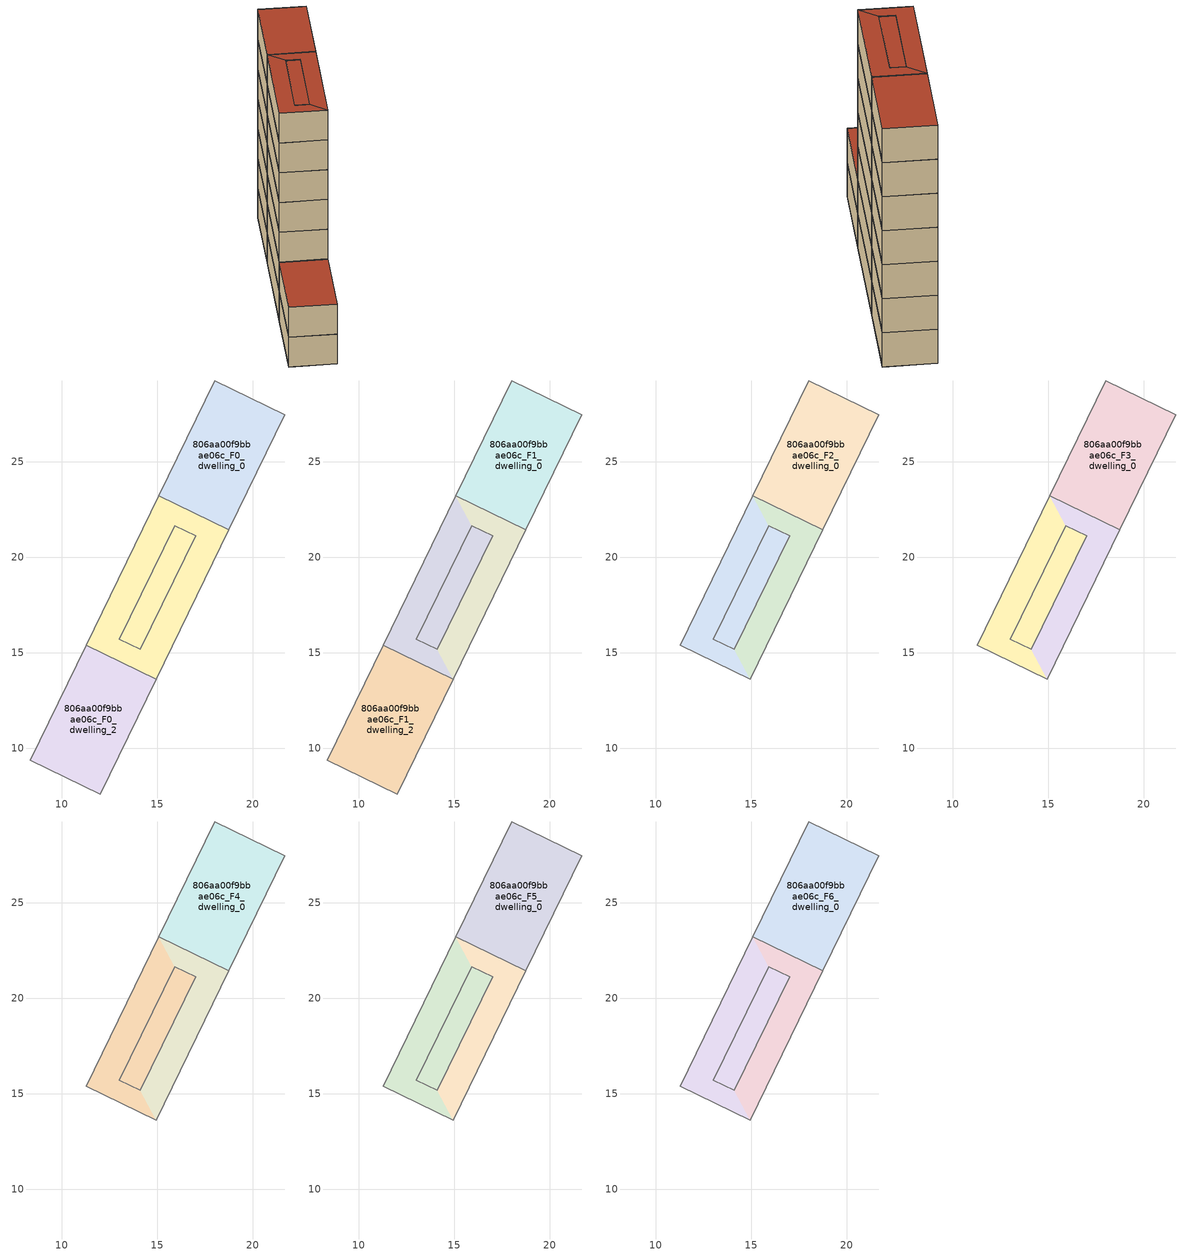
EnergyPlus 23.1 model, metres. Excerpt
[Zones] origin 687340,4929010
806aa00f9bbae06c_F0_dwelling_0
 floor ground (EU_floor_Construction): 18.73,21.42 21.66,27.44 18.01,29.22 15.08,23.2 z0
 wall adiabatic (EU_wall_Construction): 21.66,27.44 18.73,21.42 15.08,23.2 18.01,29.22 21.66,27.44 z0:3
806aa00f9bbae06c_F0_dwelling_1
 floor ground (EU_floor_Construction): 14.93,13.62 18.73,21.42 15.08,23.2 15.91,21.65 17,21.12 14.1,15.16 z0; 14.1,15.16 17,21.12 15.91,21.65 13.01,15.7 z0; 14.93,13.62 14.1,15.16 13.01,15.7 15.91,21.65 15.08,23.2 11.28,15.39 z0
 wall adiabatic (EU_wall_Construction): 11.28,15.39 15.08,23.2 18.73,21.42 14.93,13.62 z0:3
 wall to 806aa00f9bbae06c_F0_dwelling_2 (EU_wall_Construction): 14.93,13.62 11.28,15.39 z0:3
806aa00f9bbae06c_F0_dwelling_2
 floor ground (EU_floor_Construction): 12,7.59 14.93,13.62 11.28,15.39 8.35,9.37 z0
 wall adiabatic (EU_wall_Construction): 14.93,13.62 12,7.59 8.35,9.37 11.28,15.39 z0:3
806aa00f9bbae06c_F0_circulation
 floor ground (EU_floor_Construction): 14.93,13.62 18.73,21.42 15.08,23.2 15.91,21.65 17,21.12 14.1,15.16 z0; 14.1,15.16 17,21.12 15.91,21.65 13.01,15.7 z0; 14.93,13.62 14.1,15.16 13.01,15.7 15.91,21.65 15.08,23.2 11.28,15.39 z0
 wall adiabatic (EU_wall_Construction): 15.91,21.65 17,21.12 14.1,15.16 13.01,15.7 15.91,21.65 z0:3
806aa00f9bbae06c_F1_dwelling_0
 floor to 806aa00f9bbae06c_F0_dwelling_0 (EU_floor_Construction): 18.73,21.42 21.66,27.44 18.01,29.22 15.08,23.2 z3
 wall adiabatic (EU_wall_Construction): 21.66,27.44 18.73,21.42 15.08,23.2 18.01,29.22 21.66,27.44 z3:6
806aa00f9bbae06c_F1_dwelling_1
 floor outside (EU_floor_Construction): 14.93,13.62 18.73,21.42 15.08,23.2 15.91,21.65 17,21.12 14.1,15.16 z3; 14.93,13.62 14.1,15.16 13.01,15.7 15.91,21.65 15.08,23.2 11.28,15.39 z3; 14.1,15.16 17,21.12 15.91,21.65 13.01,15.7 z3
 wall adiabatic (EU_wall_Construction): 11.28,15.39 15.08,23.2 18.73,21.42 14.93,13.62 z3:6
 wall to 806aa00f9bbae06c_F1_dwelling_2 (EU_wall_Construction): 14.93,13.62 11.28,15.39 z3:6
806aa00f9bbae06c_F1_dwelling_2
 floor to 806aa00f9bbae06c_F0_dwelling_2 (EU_floor_Construction): 12,7.59 14.93,13.62 11.28,15.39 8.35,9.37 z3
 wall adiabatic (EU_wall_Construction): 14.93,13.62 12,7.59 8.35,9.37 11.28,15.39 z3:6
 roof outside (EU_roof_Construction): 14.93,13.62 12,7.59 8.35,9.37 11.28,15.39 z6
806aa00f9bbae06c_F1_circulation
 floor to 806aa00f9bbae06c_F0_circulation (EU_floor_Construction): 14.93,13.62 18.73,21.42 15.08,23.2 15.91,21.65 17,21.12 14.1,15.16 z3; 14.1,15.16 17,21.12 15.91,21.65 13.01,15.7 z3; 14.93,13.62 14.1,15.16 13.01,15.7 15.91,21.65 15.08,23.2 11.28,15.39 z3
 wall adiabatic (EU_wall_Construction): 15.91,21.65 17,21.12 14.1,15.16 13.01,15.7 15.91,21.65 z3:6
806aa00f9bbae06c_F2_dwelling_0
 floor to 806aa00f9bbae06c_F1_dwelling_0 (EU_floor_Construction): 18.73,21.42 21.66,27.44 18.01,29.22 15.08,23.2 z6
 wall adiabatic (EU_wall_Construction): 21.66,27.44 18.73,21.42 15.08,23.2 18.01,29.22 21.66,27.44 z6:9
806aa00f9bbae06c_F2_dwelling_1
 floor outside (EU_floor_Construction): 14.93,13.62 18.73,21.42 15.08,23.2 15.91,21.65 17,21.12 14.1,15.16 z6; 14.93,13.62 14.1,15.16 13.01,15.7 15.91,21.65 15.08,23.2 11.28,15.39 z6; 14.1,15.16 17,21.12 15.91,21.65 13.01,15.7 z6
 wall adiabatic (EU_wall_Construction): 18.73,21.42 14.93,13.62 11.28,15.39 15.08,23.2 18.73,21.42 z6:9
806aa00f9bbae06c_F2_circulation
 floor to 806aa00f9bbae06c_F1_circulation (EU_floor_Construction): 14.93,13.62 18.73,21.42 15.08,23.2 15.91,21.65 17,21.12 14.1,15.16 z6; 14.1,15.16 17,21.12 15.91,21.65 13.01,15.7 z6; 14.93,13.62 14.1,15.16 13.01,15.7 15.91,21.65 15.08,23.2 11.28,15.39 z6
 wall adiabatic (EU_wall_Construction): 15.91,21.65 17,21.12 14.1,15.16 13.01,15.7 15.91,21.65 z6:9
806aa00f9bbae06c_F3_dwelling_0
 floor to 806aa00f9bbae06c_F2_dwelling_0 (EU_floor_Construction): 18.73,21.42 21.66,27.44 18.01,29.22 15.08,23.2 z9
 wall adiabatic (EU_wall_Construction): 21.66,27.44 18.73,21.42 15.08,23.2 18.01,29.22 21.66,27.44 z9:12
806aa00f9bbae06c_F3_dwelling_1
 floor outside (EU_floor_Construction): 14.93,13.62 18.73,21.42 15.08,23.2 15.91,21.65 17,21.12 14.1,15.16 z9; 14.93,13.62 14.1,15.16 13.01,15.7 15.91,21.65 15.08,23.2 11.28,15.39 z9; 14.1,15.16 17,21.12 15.91,21.65 13.01,15.7 z9
 wall adiabatic (EU_wall_Construction): 18.73,21.42 14.93,13.62 11.28,15.39 15.08,23.2 18.73,21.42 z9:12
806aa00f9bbae06c_F3_circulation
 floor to 806aa00f9bbae06c_F2_circulation (EU_floor_Construction): 14.93,13.62 18.73,21.42 15.08,23.2 15.91,21.65 17,21.12 14.1,15.16 z9; 14.1,15.16 17,21.12 15.91,21.65 13.01,15.7 z9; 14.93,13.62 14.1,15.16 13.01,15.7 15.91,21.65 15.08,23.2 11.28,15.39 z9
 wall adiabatic (EU_wall_Construction): 15.91,21.65 17,21.12 14.1,15.16 13.01,15.7 15.91,21.65 z9:12
806aa00f9bbae06c_F4_dwelling_0
 floor to 806aa00f9bbae06c_F3_dwelling_0 (EU_floor_Construction): 18.73,21.42 21.66,27.44 18.01,29.22 15.08,23.2 z12
 wall adiabatic (EU_wall_Construction): 21.66,27.44 18.73,21.42 15.08,23.2 18.01,29.22 21.66,27.44 z12:15
806aa00f9bbae06c_F4_dwelling_1
 floor outside (EU_floor_Construction): 14.93,13.62 18.73,21.42 15.08,23.2 15.91,21.65 17,21.12 14.1,15.16 z12; 14.93,13.62 14.1,15.16 13.01,15.7 15.91,21.65 15.08,23.2 11.28,15.39 z12; 14.1,15.16 17,21.12 15.91,21.65 13.01,15.7 z12
 wall adiabatic (EU_wall_Construction): 18.73,21.42 14.93,13.62 11.28,15.39 15.08,23.2 18.73,21.42 z12:15
806aa00f9bbae06c_F4_circulation
 floor to 806aa00f9bbae06c_F3_circulation (EU_floor_Construction): 14.93,13.62 18.73,21.42 15.08,23.2 15.91,21.65 17,21.12 14.1,15.16 z12; 14.1,15.16 17,21.12 15.91,21.65 13.01,15.7 z12; 14.93,13.62 14.1,15.16 13.01,15.7 15.91,21.65 15.08,23.2 11.28,15.39 z12
 wall adiabatic (EU_wall_Construction): 15.91,21.65 17,21.12 14.1,15.16 13.01,15.7 15.91,21.65 z12:15
806aa00f9bbae06c_F5_dwelling_0
 floor to 806aa00f9bbae06c_F4_dwelling_0 (EU_floor_Construction): 18.73,21.42 21.66,27.44 18.01,29.22 15.08,23.2 z15
 wall adiabatic (EU_wall_Construction): 21.66,27.44 18.73,21.42 15.08,23.2 18.01,29.22 21.66,27.44 z15:18
806aa00f9bbae06c_F5_dwelling_1
 floor outside (EU_floor_Construction): 14.93,13.62 18.73,21.42 15.08,23.2 15.91,21.65 17,21.12 14.1,15.16 z15; 14.93,13.62 14.1,15.16 13.01,15.7 15.91,21.65 15.08,23.2 11.28,15.39 z15; 14.1,15.16 17,21.12 15.91,21.65 13.01,15.7 z15
 wall adiabatic (EU_wall_Construction): 18.73,21.42 14.93,13.62 11.28,15.39 15.08,23.2 18.73,21.42 z15:18
806aa00f9bbae06c_F5_circulation
 floor to 806aa00f9bbae06c_F4_circulation (EU_floor_Construction): 14.93,13.62 18.73,21.42 15.08,23.2 15.91,21.65 17,21.12 14.1,15.16 z15; 14.1,15.16 17,21.12 15.91,21.65 13.01,15.7 z15; 14.93,13.62 14.1,15.16 13.01,15.7 15.91,21.65 15.08,23.2 11.28,15.39 z15
 wall adiabatic (EU_wall_Construction): 15.91,21.65 17,21.12 14.1,15.16 13.01,15.7 15.91,21.65 z15:18
806aa00f9bbae06c_F6_dwelling_0
 floor to 806aa00f9bbae06c_F5_dwelling_0 (EU_floor_Construction): 18.73,21.42 21.66,27.44 18.01,29.22 15.08,23.2 z18
 wall adiabatic (EU_wall_Construction): 21.66,27.44 18.73,21.42 15.08,23.2 18.01,29.22 21.66,27.44 z18:21
 roof outside (EU_roof_Construction): 21.66,27.44 18.73,21.42 15.08,23.2 18.01,29.22 z21
806aa00f9bbae06c_F6_dwelling_1
 floor outside (EU_floor_Construction): 14.93,13.62 18.73,21.42 15.08,23.2 15.91,21.65 17,21.12 14.1,15.16 z18; 14.93,13.62 14.1,15.16 13.01,15.7 15.91,21.65 15.08,23.2 11.28,15.39 z18; 14.1,15.16 17,21.12 15.91,21.65 13.01,15.7 z18
 wall adiabatic (EU_wall_Construction): 18.73,21.42 14.93,13.62 11.28,15.39 15.08,23.2 18.73,21.42 z18:21
 roof outside (EU_roof_Construction): 17,21.12 14.1,15.16 13.01,15.7 15.91,21.65 z21; 15.08,23.2 15.91,21.65 13.01,15.7 14.1,15.16 14.93,13.62 11.28,15.39 z21; 18.73,21.42 14.93,13.62 14.1,15.16 17,21.12 15.91,21.65 15.08,23.2 z21
806aa00f9bbae06c_F6_circulation
 floor to 806aa00f9bbae06c_F5_circulation (EU_floor_Construction): 14.93,13.62 18.73,21.42 15.08,23.2 15.91,21.65 17,21.12 14.1,15.16 z18; 14.1,15.16 17,21.12 15.91,21.65 13.01,15.7 z18; 14.93,13.62 14.1,15.16 13.01,15.7 15.91,21.65 15.08,23.2 11.28,15.39 z18
 wall adiabatic (EU_wall_Construction): 15.91,21.65 17,21.12 14.1,15.16 13.01,15.7 15.91,21.65 z18:21
 roof outside (EU_roof_Construction): 17,21.12 14.1,15.16 13.01,15.7 15.91,21.65 z21; 15.08,23.2 15.91,21.65 13.01,15.7 14.1,15.16 14.93,13.62 11.28,15.39 z21; 18.73,21.42 14.93,13.62 14.1,15.16 17,21.12 15.91,21.65 15.08,23.2 z21
[Building]
EU S2 Campaign: North Axis=0; Terrain=City; Solar Distribution=FullExterior
[Site:Location]
Bologna: Latitude=44.5; Longitude=11.25; Time Zone=1; Elevation=37
[SizingPeriod:WeatherFileDays]
AnnualSizingPeriod: Begin Month=1; Begin Day of Month=1; End Month=12; End Day of Month=31; Day of Week for Start Day=Monday; Use Weather File Daylight Saving Period=No; Use Weather File Rain and Snow Indicators=No
[MATERIAL]
EU_InternalMass_Material: Roughness=MediumRough; Thickness=0.1; Conductivity=1; Density=1800; Specific Heat=900; Thermal Absorptance=0.9; Solar Absorptance=0.7; Visible Absorptance=0.7
[MATERIAL:NOMASS] Roughness=MediumRough; Thermal Absorptance=0.9; Solar Absorptance=0.7; Visible Absorptance=0.7
Name | Thermal Resistance
EU_wall_NoMass | 0.905828
EU_roof_NoMass | 0.37593
EU_floor_NoMass | 0.67114
[CONSTRUCTION]
EU_wall_Construction: EU_wall_NoMass
EU_roof_Construction: EU_roof_NoMass
EU_floor_Construction: EU_floor_NoMass
EU_InternalMass_Construction: EU_InternalMass_Material
[ZONE] Type=1; Multiplier=1; Ceiling Height=autocalculate; Floor Area=autocalculate; Part of Total Floor Area=Yes
Name | Volume
806aa00f9bbae06c_F0_dwelling_0 | 81.4907
806aa00f9bbae06c_F1_dwelling_0; 806aa00f9bbae06c_F2_dwelling_0; 806aa00f9bbae06c_F3_dwelling_0; 806aa00f9bbae06c_F4_dwelling_0; 806aa00f9bbae06c_F5_dwelling_0; 806aa00f9bbae06c_F6_dwelling_0 | 81.49
806aa00f9bbae06c_F0_dwelling_1; 806aa00f9bbae06c_F0_circulation; 806aa00f9bbae06c_F1_circulation; 806aa00f9bbae06c_F2_circulation; 806aa00f9bbae06c_F3_circulation; 806aa00f9bbae06c_F4_circulation; 806aa00f9bbae06c_F5_circulation; 806aa00f9bbae06c_F6_circulation | 105.68
806aa00f9bbae06c_F1_dwelling_1; 806aa00f9bbae06c_F2_dwelling_1; 806aa00f9bbae06c_F3_dwelling_1; 806aa00f9bbae06c_F4_dwelling_1; 806aa00f9bbae06c_F5_dwelling_1; 806aa00f9bbae06c_F6_dwelling_1 | 105.679
806aa00f9bbae06c_F0_dwelling_2 | 81.509
806aa00f9bbae06c_F1_dwelling_2 | 81.5098
[INTERNALMASS] Construction=EU_InternalMass_Construction
Name | Zone or ZoneList | Surface Area
806aa00f9bbae06c_F0_dwelling_0_EU_InternalMass | 806aa00f9bbae06c_F0_dwelling_0 | 27.1679
806aa00f9bbae06c_F0_dwelling_1_EU_InternalMass | 806aa00f9bbae06c_F0_dwelling_1 | 27.1679
806aa00f9bbae06c_F0_dwelling_2_EU_InternalMass | 806aa00f9bbae06c_F0_dwelling_2 | 27.1679
806aa00f9bbae06c_F1_dwelling_0_EU_InternalMass | 806aa00f9bbae06c_F1_dwelling_0 | 27.1679
806aa00f9bbae06c_F1_dwelling_1_EU_InternalMass | 806aa00f9bbae06c_F1_dwelling_1 | 27.1679
806aa00f9bbae06c_F1_dwelling_2_EU_InternalMass | 806aa00f9bbae06c_F1_dwelling_2 | 27.1679
806aa00f9bbae06c_F2_dwelling_0_EU_InternalMass | 806aa00f9bbae06c_F2_dwelling_0 | 40.7519
806aa00f9bbae06c_F2_dwelling_1_EU_InternalMass | 806aa00f9bbae06c_F2_dwelling_1 | 40.7519
806aa00f9bbae06c_F3_dwelling_0_EU_InternalMass | 806aa00f9bbae06c_F3_dwelling_0 | 40.7519
806aa00f9bbae06c_F3_dwelling_1_EU_InternalMass | 806aa00f9bbae06c_F3_dwelling_1 | 40.7519
806aa00f9bbae06c_F4_dwelling_0_EU_InternalMass | 806aa00f9bbae06c_F4_dwelling_0 | 40.7519
806aa00f9bbae06c_F4_dwelling_1_EU_InternalMass | 806aa00f9bbae06c_F4_dwelling_1 | 40.7519
806aa00f9bbae06c_F5_dwelling_0_EU_InternalMass | 806aa00f9bbae06c_F5_dwelling_0 | 40.7519
806aa00f9bbae06c_F5_dwelling_1_EU_InternalMass | 806aa00f9bbae06c_F5_dwelling_1 | 40.7519
806aa00f9bbae06c_F6_dwelling_0_EU_InternalMass | 806aa00f9bbae06c_F6_dwelling_0 | 40.7519
806aa00f9bbae06c_F6_dwelling_1_EU_InternalMass | 806aa00f9bbae06c_F6_dwelling_1 | 40.7519
[OTHEREQUIPMENT] Fuel Type=Electricity; Design Level Calculation Method=Watts/Area; Power per Zone Floor Area=1; Fraction Latent=0; Fraction Radiant=0; Fraction Lost=0; Carbon Dioxide Generation Rate=0; EndUse Subcategory=EU_Step8_InternalGains
Name | Zone or ZoneList or Space or SpaceList | Schedule
EU_Step8_InternalGain_806aa00f9bbae06c_F0_dwelling_0_f000 | 806aa00f9bbae06c_F0_dwelling_0 | EU_Step8_GainSchedule_806aa00f9bbae06c_F0_dwelling_0_f000
EU_Step8_InternalGain_806aa00f9bbae06c_F0_dwelling_1_f000 | 806aa00f9bbae06c_F0_dwelling_1 | EU_Step8_GainSchedule_806aa00f9bbae06c_F0_dwelling_1_f000
EU_Step8_InternalGain_806aa00f9bbae06c_F0_dwelling_2_f000 | 806aa00f9bbae06c_F0_dwelling_2 | EU_Step8_GainSchedule_806aa00f9bbae06c_F0_dwelling_2_f000
EU_Step8_InternalGain_806aa00f9bbae06c_F1_dwelling_0_f000 | 806aa00f9bbae06c_F1_dwelling_0 | EU_Step8_GainSchedule_806aa00f9bbae06c_F1_dwelling_0_f000
EU_Step8_InternalGain_806aa00f9bbae06c_F1_dwelling_1_f000 | 806aa00f9bbae06c_F1_dwelling_1 | EU_Step8_GainSchedule_806aa00f9bbae06c_F1_dwelling_1_f000
EU_Step8_InternalGain_806aa00f9bbae06c_F1_dwelling_2_f000 | 806aa00f9bbae06c_F1_dwelling_2 | EU_Step8_GainSchedule_806aa00f9bbae06c_F1_dwelling_2_f000
EU_Step8_InternalGain_806aa00f9bbae06c_F2_dwelling_0_f000 | 806aa00f9bbae06c_F2_dwelling_0 | EU_Step8_GainSchedule_806aa00f9bbae06c_F2_dwelling_0_f000
EU_Step8_InternalGain_806aa00f9bbae06c_F2_dwelling_1_f000 | 806aa00f9bbae06c_F2_dwelling_1 | EU_Step8_GainSchedule_806aa00f9bbae06c_F2_dwelling_1_f000
EU_Step8_InternalGain_806aa00f9bbae06c_F3_dwelling_0_f000 | 806aa00f9bbae06c_F3_dwelling_0 | EU_Step8_GainSchedule_806aa00f9bbae06c_F3_dwelling_0_f000
EU_Step8_InternalGain_806aa00f9bbae06c_F3_dwelling_1_f000 | 806aa00f9bbae06c_F3_dwelling_1 | EU_Step8_GainSchedule_806aa00f9bbae06c_F3_dwelling_1_f000
EU_Step8_InternalGain_806aa00f9bbae06c_F4_dwelling_0_f000 | 806aa00f9bbae06c_F4_dwelling_0 | EU_Step8_GainSchedule_806aa00f9bbae06c_F4_dwelling_0_f000
EU_Step8_InternalGain_806aa00f9bbae06c_F4_dwelling_1_f000 | 806aa00f9bbae06c_F4_dwelling_1 | EU_Step8_GainSchedule_806aa00f9bbae06c_F4_dwelling_1_f000
EU_Step8_InternalGain_806aa00f9bbae06c_F5_dwelling_0_f000 | 806aa00f9bbae06c_F5_dwelling_0 | EU_Step8_GainSchedule_806aa00f9bbae06c_F5_dwelling_0_f000
EU_Step8_InternalGain_806aa00f9bbae06c_F5_dwelling_1_f000 | 806aa00f9bbae06c_F5_dwelling_1 | EU_Step8_GainSchedule_806aa00f9bbae06c_F5_dwelling_1_f000
EU_Step8_InternalGain_806aa00f9bbae06c_F6_dwelling_0_f000 | 806aa00f9bbae06c_F6_dwelling_0 | EU_Step8_GainSchedule_806aa00f9bbae06c_F6_dwelling_0_f000
EU_Step8_InternalGain_806aa00f9bbae06c_F6_dwelling_1_f000 | 806aa00f9bbae06c_F6_dwelling_1 | EU_Step8_GainSchedule_806aa00f9bbae06c_F6_dwelling_1_f000
[ZONEINFILTRATION:DESIGNFLOWRATE] Schedule=EU_AlwaysOn; Design Flow Rate Calculation Method=Flow/Area; Flow Rate per Floor Area=0.0005; Constant Term Coefficient=1; Temperature Term Coefficient=0; Velocity Term Coefficient=0; Velocity Squared Term Coefficient=0
Name | Zone or ZoneList or Space or SpaceList
EU_Circulation_Infiltration_806aa00f9bbae06c_F0_circulation | 806aa00f9bbae06c_F0_circulation
EU_Circulation_Infiltration_806aa00f9bbae06c_F1_circulation | 806aa00f9bbae06c_F1_circulation
EU_Circulation_Infiltration_806aa00f9bbae06c_F2_circulation | 806aa00f9bbae06c_F2_circulation
EU_Circulation_Infiltration_806aa00f9bbae06c_F3_circulation | 806aa00f9bbae06c_F3_circulation
EU_Circulation_Infiltration_806aa00f9bbae06c_F4_circulation | 806aa00f9bbae06c_F4_circulation
EU_Circulation_Infiltration_806aa00f9bbae06c_F5_circulation | 806aa00f9bbae06c_F5_circulation
EU_Circulation_Infiltration_806aa00f9bbae06c_F6_circulation | 806aa00f9bbae06c_F6_circulation
[ZONEVENTILATION:DESIGNFLOWRATE] Schedule=EU_AlwaysOn; Design Flow Rate Calculation Method=AirChanges/Hour; Air Changes per Hour=0.73129; Ventilation Type=Natural; Fan Pressure Rise=0; Fan Total Efficiency=1; Constant Term Coefficient=1; Temperature Term Coefficient=0; Velocity Term Coefficient=0; Velocity Squared Term Coefficient=0; Minimum Indoor Temperature=-100; Maximum Indoor Temperature=100; Delta Temperature=-100; Minimum Outdoor Temperature=-100; Maximum Outdoor Temperature=100; Maximum Wind Speed=40
Name | Zone or ZoneList or Space or SpaceList
EU_ConstantAir_806aa00f9bbae06c_F0_dwelling_0 | 806aa00f9bbae06c_F0_dwelling_0
EU_ConstantAir_806aa00f9bbae06c_F0_dwelling_1 | 806aa00f9bbae06c_F0_dwelling_1
EU_ConstantAir_806aa00f9bbae06c_F0_dwelling_2 | 806aa00f9bbae06c_F0_dwelling_2
EU_ConstantAir_806aa00f9bbae06c_F1_dwelling_0 | 806aa00f9bbae06c_F1_dwelling_0
EU_ConstantAir_806aa00f9bbae06c_F1_dwelling_1 | 806aa00f9bbae06c_F1_dwelling_1
EU_ConstantAir_806aa00f9bbae06c_F1_dwelling_2 | 806aa00f9bbae06c_F1_dwelling_2
EU_ConstantAir_806aa00f9bbae06c_F2_dwelling_0 | 806aa00f9bbae06c_F2_dwelling_0
EU_ConstantAir_806aa00f9bbae06c_F2_dwelling_1 | 806aa00f9bbae06c_F2_dwelling_1
EU_ConstantAir_806aa00f9bbae06c_F3_dwelling_0 | 806aa00f9bbae06c_F3_dwelling_0
EU_ConstantAir_806aa00f9bbae06c_F3_dwelling_1 | 806aa00f9bbae06c_F3_dwelling_1
EU_ConstantAir_806aa00f9bbae06c_F4_dwelling_0 | 806aa00f9bbae06c_F4_dwelling_0
EU_ConstantAir_806aa00f9bbae06c_F4_dwelling_1 | 806aa00f9bbae06c_F4_dwelling_1
EU_ConstantAir_806aa00f9bbae06c_F5_dwelling_0 | 806aa00f9bbae06c_F5_dwelling_0
EU_ConstantAir_806aa00f9bbae06c_F5_dwelling_1 | 806aa00f9bbae06c_F5_dwelling_1
EU_ConstantAir_806aa00f9bbae06c_F6_dwelling_0 | 806aa00f9bbae06c_F6_dwelling_0
EU_ConstantAir_806aa00f9bbae06c_F6_dwelling_1 | 806aa00f9bbae06c_F6_dwelling_1
[HVACTEMPLATE:THERMOSTAT] Constant Heating Setpoint=20; Constant Cooling Setpoint=50
EU_HeatOnly_806aa00f9bbae06c_F0_dwelling_0; EU_HeatOnly_806aa00f9bbae06c_F0_dwelling_1; EU_HeatOnly_806aa00f9bbae06c_F0_dwelling_2; EU_HeatOnly_806aa00f9bbae06c_F1_dwelling_0; EU_HeatOnly_806aa00f9bbae06c_F1_dwelling_1; EU_HeatOnly_806aa00f9bbae06c_F1_dwelling_2; EU_HeatOnly_806aa00f9bbae06c_F2_dwelling_0; EU_HeatOnly_806aa00f9bbae06c_F2_dwelling_1; EU_HeatOnly_806aa00f9bbae06c_F3_dwelling_0; EU_HeatOnly_806aa00f9bbae06c_F3_dwelling_1; EU_HeatOnly_806aa00f9bbae06c_F4_dwelling_0; EU_HeatOnly_806aa00f9bbae06c_F4_dwelling_1; EU_HeatOnly_806aa00f9bbae06c_F5_dwelling_0; EU_HeatOnly_806aa00f9bbae06c_F5_dwelling_1; EU_HeatOnly_806aa00f9bbae06c_F6_dwelling_0; EU_HeatOnly_806aa00f9bbae06c_F6_dwelling_1
[HVACTEMPLATE:ZONE:IDEALLOADSAIRSYSTEM] System Availability Schedule=EU_AlwaysOn; Maximum Heating Supply Air Temperature=50; Minimum Cooling Supply Air Temperature=13; Maximum Heating Supply Air Humidity Ratio=0.0156; Minimum Cooling Supply Air Humidity Ratio=0.0077; Heating Limit=NoLimit; Cooling Limit=NoLimit; Heating Availability Schedule=EU_AlwaysOn; Cooling Availability Schedule=EU_CoolingOff; Dehumidification Control Type=ConstantSensibleHeatRatio; Cooling Sensible Heat Ratio=0.7; Dehumidification Setpoint=60; Humidification Control Type=None; Humidification Setpoint=30; Outdoor Air Method=None; Outdoor Air Flow Rate per Person=0.00944; Outdoor Air Flow Rate per Zone Floor Area=0; Outdoor Air Flow Rate per Zone=0; Demand Controlled Ventilation Type=None; Outdoor Air Economizer Type=NoEconomizer; Heat Recovery Type=None; Sensible Heat Recovery Effectiveness=0.7; Latent Heat Recovery Effectiveness=0.65
Name | Template Thermostat
806aa00f9bbae06c_F0_dwelling_0 | EU_HeatOnly_806aa00f9bbae06c_F0_dwelling_0
806aa00f9bbae06c_F0_dwelling_1 | EU_HeatOnly_806aa00f9bbae06c_F0_dwelling_1
806aa00f9bbae06c_F0_dwelling_2 | EU_HeatOnly_806aa00f9bbae06c_F0_dwelling_2
806aa00f9bbae06c_F1_dwelling_0 | EU_HeatOnly_806aa00f9bbae06c_F1_dwelling_0
806aa00f9bbae06c_F1_dwelling_1 | EU_HeatOnly_806aa00f9bbae06c_F1_dwelling_1
806aa00f9bbae06c_F1_dwelling_2 | EU_HeatOnly_806aa00f9bbae06c_F1_dwelling_2
806aa00f9bbae06c_F2_dwelling_0 | EU_HeatOnly_806aa00f9bbae06c_F2_dwelling_0
806aa00f9bbae06c_F2_dwelling_1 | EU_HeatOnly_806aa00f9bbae06c_F2_dwelling_1
806aa00f9bbae06c_F3_dwelling_0 | EU_HeatOnly_806aa00f9bbae06c_F3_dwelling_0
806aa00f9bbae06c_F3_dwelling_1 | EU_HeatOnly_806aa00f9bbae06c_F3_dwelling_1
806aa00f9bbae06c_F4_dwelling_0 | EU_HeatOnly_806aa00f9bbae06c_F4_dwelling_0
806aa00f9bbae06c_F4_dwelling_1 | EU_HeatOnly_806aa00f9bbae06c_F4_dwelling_1
806aa00f9bbae06c_F5_dwelling_0 | EU_HeatOnly_806aa00f9bbae06c_F5_dwelling_0
806aa00f9bbae06c_F5_dwelling_1 | EU_HeatOnly_806aa00f9bbae06c_F5_dwelling_1
806aa00f9bbae06c_F6_dwelling_0 | EU_HeatOnly_806aa00f9bbae06c_F6_dwelling_0
806aa00f9bbae06c_F6_dwelling_1 | EU_HeatOnly_806aa00f9bbae06c_F6_dwelling_1
[SIZING:ZONE] Zone Cooling Design Supply Air Temperature Input Method=SupplyAirTemperature; Zone Cooling Design Supply Air Temperature=13; Zone Heating Design Supply Air Temperature Input Method=SupplyAirTemperature; Zone Heating Design Supply Air Temperature=50; Zone Cooling Design Supply Air Humidity Ratio=0.008; Zone Heating Design Supply Air Humidity Ratio=0.008; Cooling Design Air Flow Method=DesignDay; Cooling Design Air Flow Rate=0; Cooling Minimum Air Flow per Zone Floor Area=0.000762; Cooling Minimum Air Flow=0; Cooling Minimum Air Flow Fraction=0.2; Heating Design Air Flow Method=DesignDay; Heating Design Air Flow Rate=0; Heating Maximum Air Flow per Zone Floor Area=0.002032; Heating Maximum Air Flow=0.141576; Heating Maximum Air Flow Fraction=0.3; Account for Dedicated Outdoor Air System=No; Dedicated Outdoor Air System Control Strategy=NeutralSupplyAir; Dedicated Outdoor Air Low Setpoint Temperature for Design=autosize; Dedicated Outdoor Air High Setpoint Temperature for Design=autosize; Zone Load Sizing Method=Sensible Load Only No Latent Load; Zone Latent Cooling Design Supply Air Humidity Ratio Input Method=HumidityRatioDifference; Zone Cooling Design Supply Air Humidity Ratio Difference=0.005; Zone Latent Heating Design Supply Air Humidity Ratio Input Method=HumidityRatioDifference; Zone Humidification Design Supply Air Humidity Ratio Difference=0.005
806aa00f9bbae06c_F0_dwelling_0; 806aa00f9bbae06c_F0_dwelling_1; 806aa00f9bbae06c_F0_dwelling_2; 806aa00f9bbae06c_F1_dwelling_0; 806aa00f9bbae06c_F1_dwelling_1; 806aa00f9bbae06c_F1_dwelling_2; 806aa00f9bbae06c_F2_dwelling_0; 806aa00f9bbae06c_F2_dwelling_1; 806aa00f9bbae06c_F3_dwelling_0; 806aa00f9bbae06c_F3_dwelling_1; 806aa00f9bbae06c_F4_dwelling_0; 806aa00f9bbae06c_F4_dwelling_1; 806aa00f9bbae06c_F5_dwelling_0; 806aa00f9bbae06c_F5_dwelling_1; 806aa00f9bbae06c_F6_dwelling_0; 806aa00f9bbae06c_F6_dwelling_1
[SCHEDULE:CONSTANT]
Name | Hourly Value
EU_AlwaysOn | 1
EU_CoolingOff | 0
[SCHEDULE:FILE] Column Number=1; Rows to Skip at Top=0; Number of Hours of Data=8760; Column Separator=Comma; Interpolate to Timestep=No; Minutes per Item=60; Adjust Schedule for Daylight Savings=Yes
Name | File
EU_Step8_GainSchedule_806aa00f9bbae06c_F0_dwelling_0_f000 | ../../schedules/806aa00f9bbae06c/806aa00f9bbae06c_F0_dwelling_0_f000_gain.csv
EU_Step8_GainSchedule_806aa00f9bbae06c_F0_dwelling_1_f000 | ../../schedules/806aa00f9bbae06c/806aa00f9bbae06c_F0_dwelling_1_f000_gain.csv
EU_Step8_GainSchedule_806aa00f9bbae06c_F0_dwelling_2_f000 | ../../schedules/806aa00f9bbae06c/806aa00f9bbae06c_F0_dwelling_2_f000_gain.csv
EU_Step8_GainSchedule_806aa00f9bbae06c_F1_dwelling_0_f000 | ../../schedules/806aa00f9bbae06c/806aa00f9bbae06c_F1_dwelling_0_f000_gain.csv
EU_Step8_GainSchedule_806aa00f9bbae06c_F1_dwelling_1_f000 | ../../schedules/806aa00f9bbae06c/806aa00f9bbae06c_F1_dwelling_1_f000_gain.csv
EU_Step8_GainSchedule_806aa00f9bbae06c_F1_dwelling_2_f000 | ../../schedules/806aa00f9bbae06c/806aa00f9bbae06c_F1_dwelling_2_f000_gain.csv
EU_Step8_GainSchedule_806aa00f9bbae06c_F2_dwelling_0_f000 | ../../schedules/806aa00f9bbae06c/806aa00f9bbae06c_F2_dwelling_0_f000_gain.csv
EU_Step8_GainSchedule_806aa00f9bbae06c_F2_dwelling_1_f000 | ../../schedules/806aa00f9bbae06c/806aa00f9bbae06c_F2_dwelling_1_f000_gain.csv
EU_Step8_GainSchedule_806aa00f9bbae06c_F3_dwelling_0_f000 | ../../schedules/806aa00f9bbae06c/806aa00f9bbae06c_F3_dwelling_0_f000_gain.csv
EU_Step8_GainSchedule_806aa00f9bbae06c_F3_dwelling_1_f000 | ../../schedules/806aa00f9bbae06c/806aa00f9bbae06c_F3_dwelling_1_f000_gain.csv
EU_Step8_GainSchedule_806aa00f9bbae06c_F4_dwelling_0_f000 | ../../schedules/806aa00f9bbae06c/806aa00f9bbae06c_F4_dwelling_0_f000_gain.csv
EU_Step8_GainSchedule_806aa00f9bbae06c_F4_dwelling_1_f000 | ../../schedules/806aa00f9bbae06c/806aa00f9bbae06c_F4_dwelling_1_f000_gain.csv
EU_Step8_GainSchedule_806aa00f9bbae06c_F5_dwelling_0_f000 | ../../schedules/806aa00f9bbae06c/806aa00f9bbae06c_F5_dwelling_0_f000_gain.csv
EU_Step8_GainSchedule_806aa00f9bbae06c_F5_dwelling_1_f000 | ../../schedules/806aa00f9bbae06c/806aa00f9bbae06c_F5_dwelling_1_f000_gain.csv
EU_Step8_GainSchedule_806aa00f9bbae06c_F6_dwelling_0_f000 | ../../schedules/806aa00f9bbae06c/806aa00f9bbae06c_F6_dwelling_0_f000_gain.csv
EU_Step8_GainSchedule_806aa00f9bbae06c_F6_dwelling_1_f000 | ../../schedules/806aa00f9bbae06c/806aa00f9bbae06c_F6_dwelling_1_f000_gain.csv
